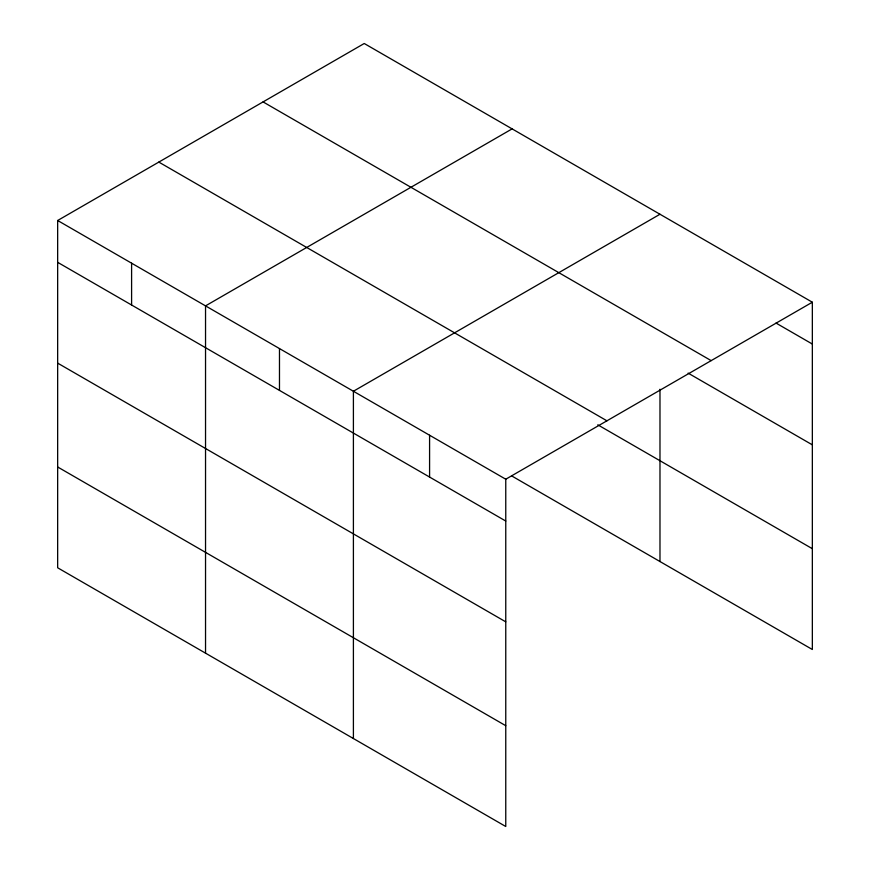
<?xml version="1.0" encoding="UTF-8"?>
<svg xmlns="http://www.w3.org/2000/svg" width="870" height="870" viewBox="0 0 870 870"><rect width="100%" height="100%" fill="white"/><g stroke="black" fill="none" stroke-linecap="round" stroke-linejoin="round"><path stroke-width="1.3" d="M57.659 220.501L505.764 479.218L505.764 826.5L57.659 567.784L57.659 220.501L364.236 43.5L812.341 302.216L812.341 649.498L512.104 476.162M512.104 128.88L205.537 305.87L205.537 653.163M659.982 214.248L353.405 391.25L353.405 738.532M505.764 479.218L812.341 302.216M776.007 323.064L812.341 344.041M263.066 101.91L711.171 360.626M688.116 373.121L812.341 444.842M158.829 162.092L606.934 420.808M597.788 424.821L812.341 548.698M57.659 262.327L505.764 521.043M57.659 363.127L505.764 621.843M57.659 466.983L505.764 725.7M659.982 389.249L659.982 561.541M429.584 435.228L429.584 477.064M279.477 348.565L279.477 390.391M131.598 263.186L131.598 305.022"/></g></svg>
